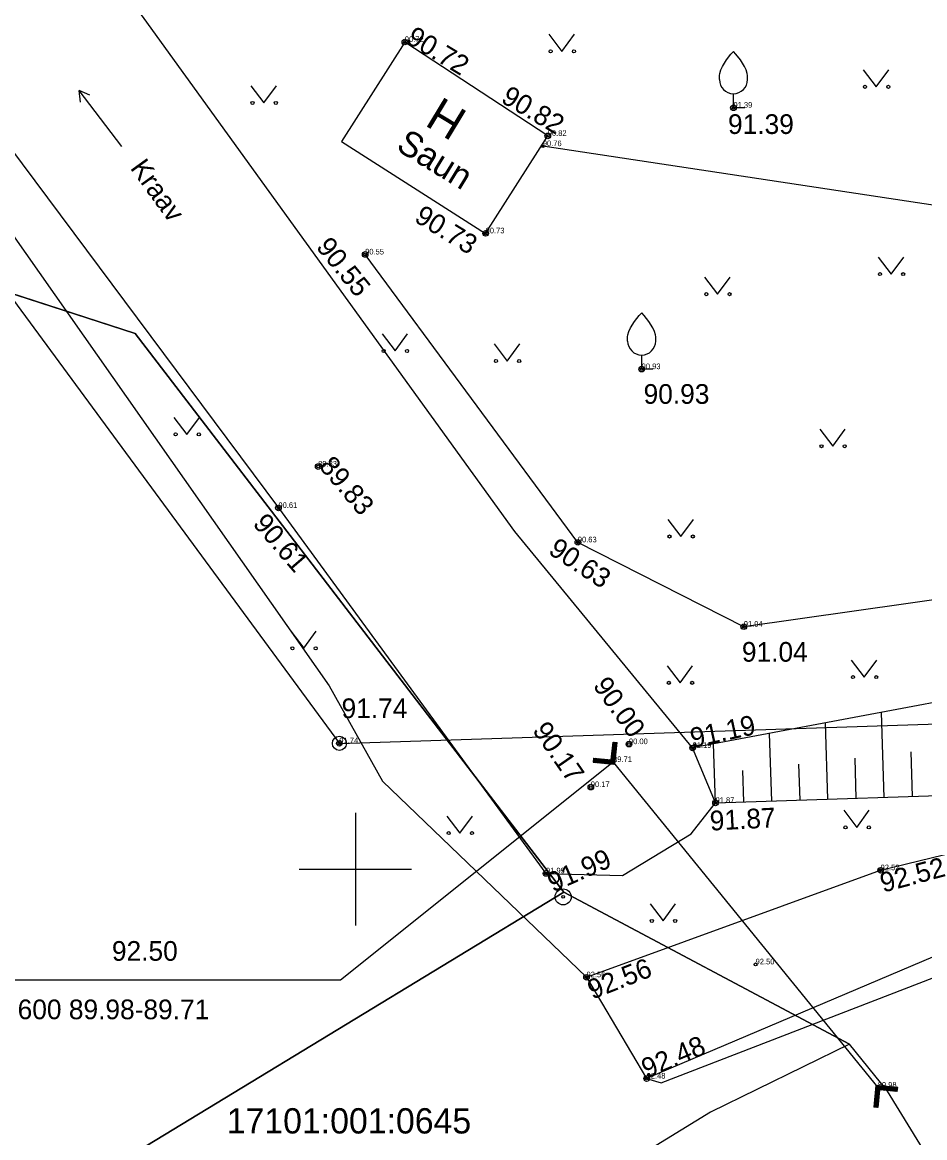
# Model space of a CAD drawing. Extents: x 633174 to 634360, y 6446345 to 6447131.
# Drawn here: x 633488.15 to 633520.26, y 6446940.45 to 6446980.12 of the extents above; entities that cross this region are included whole.
import ezdxf

# ---------------------------------------------------------------- set-up
doc = ezdxf.new("R2010")
doc.units = 0
for name, color, linetype in [('HALJASTUS', 7, 'Continuous'), ('HOONE', 7, 'Continuous'), ('KORGUS-EH2000', 7, 'Continuous'), ('MOOTKORG-EH2000', 7, 'Continuous'), ('MOOTMPUNKT', 7, 'Continuous'), ('MOOTPIIR', 7, 'Continuous'), ('MPKAABEL', 7, 'Continuous'), ('MPOHULIIN', 7, 'Continuous'), ('PIIR', 7, 'Continuous'), ('PIIRIMLEITUD', 7, 'Continuous'), ('POST', 7, 'Continuous'), ('PUU', 7, 'Continuous'), ('RELJEEF', 7, 'Continuous'), ('TEE', 7, 'Continuous'), ('TRUUP', 7, 'Continuous'), ('VEEKOGU', 7, 'Continuous'), ('VORK', 7, 'Continuous')]:
    doc.layers.add(name, color=color, linetype=linetype)

msp = doc.modelspace()

# ---------------------------------------------------------------- linework, layer by layer
at = {"layer": 'HALJASTUS'}
for p, q in [((633506.886, 6446979.692), (633507.35, 6446979.085)), ((633507.35, 6446979.085), (633507.795, 6446979.692)), ((633518.073, 6446978.429), (633518.536, 6446977.822)), ((633518.536, 6446977.822), (633518.982, 6446978.429)), ((633496.278, 6446977.858), (633496.741, 6446977.251)), ((633496.741, 6446977.251), (633497.187, 6446977.858)), ((633518.601, 6446971.77), (633519.065, 6446971.163)), ((633519.065, 6446971.163), (633519.51, 6446971.77)), ((633512.423, 6446971.057), (633512.886, 6446970.45)), ((633512.886, 6446970.45), (633513.332, 6446971.057)), ((633500.947, 6446969.037), (633501.41, 6446968.43)), ((633501.41, 6446968.43), (633501.856, 6446969.037)), ((633504.938, 6446968.679), (633505.401, 6446968.072)), ((633505.401, 6446968.072), (633505.847, 6446968.679)), ((633493.539, 6446966.068), (633494.003, 6446965.462)), ((633494.003, 6446965.462), (633494.448, 6446966.068)), ((633516.522, 6446965.648), (633516.985, 6446965.041)), ((633516.985, 6446965.041), (633517.431, 6446965.648)), ((633511.116, 6446962.438), (633511.58, 6446961.832)), ((633511.58, 6446961.832), (633512.025, 6446962.438)), ((633497.698, 6446958.461), (633498.161, 6446957.854)), ((633498.161, 6446957.854), (633498.607, 6446958.461)), ((633517.642, 6446957.437), (633518.106, 6446956.83)), ((633518.106, 6446956.83), (633518.551, 6446957.437)), ((633511.091, 6446957.233), (633511.554, 6446956.627)), ((633511.554, 6446956.627), (633512, 6446957.233)), ((633503.256, 6446951.888), (633503.72, 6446951.282)), ((633503.72, 6446951.282), (633504.165, 6446951.888)), ((633517.378, 6446952.092), (633517.841, 6446951.486)), ((633517.841, 6446951.486), (633518.287, 6446952.092)), ((633510.487, 6446948.764), (633510.95, 6446948.157)), ((633510.95, 6446948.157), (633511.396, 6446948.764))]:
    msp.add_line(p, q, dxfattribs=at)
msp.add_lwpolyline([(633531.452, 6446961.121), (633513.82, 6446958.623), (633507.916, 6446961.623), (633500.347, 6446971.861)], dxfattribs=at)
for centre in [(633506.948, 6446979.085), (633507.777, 6446979.085), (633518.135, 6446977.822), (633518.964, 6446977.822), (633496.34, 6446977.251), (633497.169, 6446977.251), (633518.664, 6446971.163), (633519.492, 6446971.163), (633512.485, 6446970.45), (633513.314, 6446970.45), (633501.009, 6446968.43), (633501.838, 6446968.43), (633505, 6446968.072), (633505.829, 6446968.072), (633493.602, 6446965.462), (633494.43, 6446965.462), (633516.584, 6446965.041), (633517.413, 6446965.041), (633511.178, 6446961.832), (633512.007, 6446961.832), (633497.76, 6446957.854), (633498.589, 6446957.854), (633511.153, 6446956.627), (633511.982, 6446956.627), (633517.705, 6446956.83), (633518.533, 6446956.83), (633517.44, 6446951.486), (633518.269, 6446951.486), (633503.319, 6446951.282), (633504.148, 6446951.282), (633510.549, 6446948.157), (633511.378, 6446948.157)]:
    msp.add_circle(centre, 0.055, dxfattribs=at)
at = {"layer": 'HOONE'}
msp.add_lwpolyline([(633499.507, 6446975.881), (633504.635, 6446972.612), (633506.845, 6446976.079), (633501.76, 6446979.416), (633499.507, 6446975.881)], dxfattribs=at)
at = {"layer": 'KORGUS-EH2000'}
for centre in [(633501.76, 6446979.416), (633513.453, 6446977.079), (633506.845, 6446976.079), (633504.635, 6446972.612), (633500.347, 6446971.861), (633510.187, 6446967.782), (633498.675, 6446964.317), (633497.262, 6446962.845), (633507.916, 6446961.623), (633513.82, 6446958.623), (633499.43, 6446954.474), (633509.735, 6446954.445), (633511.999, 6446954.31), (633508.377, 6446952.918), (633512.816, 6446952.356), (633506.782, 6446949.848), (633518.689, 6446949.96), (633508.223, 6446946.154), (633510.364, 6446942.552)]:
    msp.add_circle(centre, 0.1, dxfattribs=at)
at = {"layer": 'MOOTMPUNKT'}
for centre in [(633501.76, 6446979.416), (633513.453, 6446977.079), (633506.845, 6446976.079), (633506.669, 6446975.713), (633504.635, 6446972.612), (633500.347, 6446971.861), (633510.187, 6446967.782), (633498.675, 6446964.317), (633497.262, 6446962.845), (633507.916, 6446961.623), (633513.82, 6446958.623), (633499.43, 6446954.474), (633509.735, 6446954.445), (633511.999, 6446954.31), (633509.17, 6446953.808), (633508.377, 6446952.918), (633512.816, 6446952.356), (633506.782, 6446949.848), (633518.689, 6446949.96), (633507.393, 6446949.013), (633514.241, 6446946.613), (633508.223, 6446946.154), (633510.364, 6446942.552), (633518.588, 6446942.23)]:
    msp.add_circle(centre, 0.05, dxfattribs=at)
at = {"layer": 'MOOTPIIR'}
msp.add_lwpolyline([(633484.136, 6446977.772), (633499.069, 6446956.524), (633500.97, 6446953.128), (633508.223, 6446946.154), (633510.364, 6446942.552), (633510.881, 6446942.4), (633521.106, 6446946.353), (633533.598, 6446948.968), (633544.743, 6446949.807), (633551.992, 6446950.293), (633558.528, 6446950.669)], dxfattribs=at)
at = {"layer": 'MPKAABEL'}
msp.add_lwpolyline([(633533.287, 6446971.026), (633532.547, 6446971.798), (633506.669, 6446975.713), (633506.607, 6446975.706)], dxfattribs=at)
at = {"layer": 'MPOHULIIN'}
msp.add_lwpolyline([(633480.798, 6446979.781), (633499.43, 6446954.474), (633540.233, 6446955.805), (633579.848, 6446957.037), (633587.904, 6446956.925)], dxfattribs=at)
at = {"layer": 'PIIR'}
for points in [[(633282.87, 6447131.01), (633360.05, 6447038.35), (633401.88, 6446987.81), (633414.63, 6446993.58), (633454, 6446981.42), (633492.16, 6446969.05), (633507.42, 6446949.18), (633273.59, 6446807.17), (633220.49, 6446953.77), (633174.06, 6447082.92)], [(633273.59, 6446807.17), (633507.42, 6446949.18), (633517.58, 6446943.77), (633512.64, 6446941.36), (633275.15, 6446795.73)]]:
    msp.add_lwpolyline(points, close=True, dxfattribs=at)
msp.add_lwpolyline([(633767.49, 6446417.02), (633764.64, 6446414.34), (633690.76, 6446344.91), (633689.07, 6446346.76), (633594.08, 6446511.11), (633591.46, 6446514.84), (633657.88, 6446604.74), (633669.17, 6446618.03), (633670.38, 6446622.41), (633672.69, 6446673.9), (633672.7, 6446686.33), (633671.56, 6446693.9), (633670.28, 6446697.12), (633620.46, 6446777.27), (633578.65, 6446845.15), (633518.93, 6446942.1), (633517.58, 6446943.77), (633507.42, 6446949.18), (633492.16, 6446969.05), (633454, 6446981.42), (633462.3, 6447010.38), (633577.18, 6447025.88), (633660.33, 6447038.93), (634217.47, 6447106.14)], dxfattribs=at)
at = {"layer": 'PIIRIMLEITUD'}
msp.add_circle((633507.393, 6446949.013), 0.285, dxfattribs=at)
at = {"layer": 'POST'}
msp.add_circle((633499.43, 6446954.474), 0.25, dxfattribs=at)
at = {"layer": 'PUU'}
for p, q in [((633513.453, 6446977.079), (633513.453, 6446977.579)), ((633513.853, 6446977.079), (633513.453, 6446977.079)), ((633510.187, 6446967.782), (633510.187, 6446968.282)), ((633510.587, 6446967.782), (633510.187, 6446967.782))]:
    msp.add_line(p, q, dxfattribs=at)
for points in [[(633512.953, 6446978.079), (633512.953, 6446978.229), (633512.963, 6446978.294), (633512.998, 6446978.424), (633513.058, 6446978.544), (633513.203, 6446978.779), (633513.363, 6446978.984), (633513.453, 6446979.079)], [(633513.953, 6446978.079), (633513.953, 6446978.229), (633513.943, 6446978.294), (633513.908, 6446978.424), (633513.848, 6446978.544), (633513.703, 6446978.779), (633513.543, 6446978.984), (633513.453, 6446979.079)], [(633509.687, 6446968.782), (633509.687, 6446968.932), (633509.697, 6446968.997), (633509.732, 6446969.127), (633509.792, 6446969.247), (633509.937, 6446969.482), (633510.097, 6446969.687), (633510.187, 6446969.782)], [(633510.687, 6446968.782), (633510.687, 6446968.932), (633510.677, 6446968.997), (633510.642, 6446969.127), (633510.582, 6446969.247), (633510.437, 6446969.482), (633510.277, 6446969.687), (633510.187, 6446969.782)]]:
    msp.add_lwpolyline(points, dxfattribs=at)
for centre in [(633513.453, 6446978.079), (633510.187, 6446968.782)]:
    msp.add_arc(centre, 0.5, 180, 0, dxfattribs=at)
at = {"layer": 'RELJEEF'}
for p, q in [((633518.813, 6446952.551), (633518.715, 6446955.571)), ((633516.814, 6446952.486), (633516.726, 6446955.197)), ((633514.815, 6446952.421), (633514.737, 6446954.824)), ((633512.816, 6446952.356), (633512.748, 6446954.451)), ((633517.767, 6446953.951), (633517.813, 6446952.518)), ((633519.761, 6446954.17), (633519.812, 6446952.583)), ((633513.779, 6446953.513), (633513.815, 6446952.388)), ((633515.773, 6446953.732), (633515.814, 6446952.453))]:
    msp.add_line(p, q, dxfattribs=at)
for points in [[(633547.046, 6446958.032), (633546.088, 6446957.402), (633531.893, 6446957.607), (633523.123, 6446956.398), (633511.999, 6446954.31)], [(633512.816, 6446952.356), (633523.644, 6446952.708), (633532.446, 6446955.429), (633545.933, 6446955.622), (633547.046, 6446958.032)]]:
    msp.add_lwpolyline(points, dxfattribs=at)
at = {"layer": 'TEE'}
for points in [[(633508.223, 6446946.154), (633518.689, 6446949.96), (633531.747, 6446953.144), (633545.962, 6446954.164), (633547.052, 6446956.106), (633547.608, 6446958.146), (633548.638, 6446964.7), (633551.217, 6446963.751), (633550.239, 6446958.691), (633550.769, 6446956.788), (633552.054, 6446954.305), (633558.289, 6446954.269)], [(633558.528, 6446950.669), (633554.887, 6446950.734), (633540.57, 6446950.29), (633530.022, 6446948.98), (633521.012, 6446947.069), (633510.364, 6446942.552)]]:
    msp.add_lwpolyline(points, dxfattribs=at)
at = {"layer": 'TRUUP'}
for p, q in [((633509.106, 6446953.886), (633509.17, 6446954.519)), ((633509.141, 6446954.235), (633509.276, 6446954.149)), ((633509.144, 6446954.262), (633509.279, 6446954.177)), ((633509.147, 6446954.29), (633509.281, 6446954.205)), ((633509.15, 6446954.318), (633509.284, 6446954.233)), ((633509.153, 6446954.346), (633509.287, 6446954.26)), ((633509.155, 6446954.374), (633509.29, 6446954.288)), ((633509.158, 6446954.402), (633509.293, 6446954.316)), ((633509.161, 6446954.43), (633509.295, 6446954.344)), ((633509.164, 6446954.457), (633509.298, 6446954.372)), ((633509.167, 6446954.485), (633509.301, 6446954.4)), ((633509.169, 6446954.513), (633509.304, 6446954.428)), ((633509.17, 6446954.519), (633509.312, 6446954.504)), ((633509.17, 6446953.808), (633509.241, 6446954.512)), ((633509.214, 6446954.514), (633509.307, 6446954.455)), ((633509.234, 6446953.73), (633509.312, 6446954.504)), ((633509.27, 6446954.509), (633509.31, 6446954.483)), ((633508.474, 6446953.95), (633508.459, 6446953.808)), ((633508.462, 6446953.837), (633508.517, 6446953.802)), ((633508.465, 6446953.865), (633508.573, 6446953.797)), ((633508.466, 6446953.879), (633509.17, 6446953.808)), ((633508.468, 6446953.893), (633508.628, 6446953.791)), ((633508.471, 6446953.921), (633508.683, 6446953.785)), ((633508.473, 6446953.949), (633508.738, 6446953.78)), ((633508.474, 6446953.95), (633509.106, 6446953.886)), ((633508.527, 6446953.944), (633508.794, 6446953.774)), ((633508.582, 6446953.939), (633508.849, 6446953.769)), ((633508.637, 6446953.933), (633508.904, 6446953.763)), ((633508.693, 6446953.928), (633508.96, 6446953.758)), ((633508.748, 6446953.922), (633509.015, 6446953.752)), ((633508.803, 6446953.916), (633509.07, 6446953.747)), ((633508.859, 6446953.911), (633509.125, 6446953.741)), ((633508.914, 6446953.905), (633509.181, 6446953.735)), ((633508.969, 6446953.9), (633509.234, 6446953.731)), ((633509.024, 6446953.894), (633509.237, 6446953.759)), ((633509.08, 6446953.889), (633509.239, 6446953.787)), ((633509.108, 6446953.9), (633509.242, 6446953.815)), ((633509.111, 6446953.928), (633509.245, 6446953.843)), ((633509.113, 6446953.956), (633509.248, 6446953.87)), ((633509.116, 6446953.984), (633509.251, 6446953.898)), ((633509.119, 6446954.012), (633509.253, 6446953.926)), ((633509.122, 6446954.04), (633509.256, 6446953.954)), ((633509.125, 6446954.067), (633509.259, 6446953.982)), ((633509.127, 6446954.095), (633509.262, 6446954.01)), ((633509.13, 6446954.123), (633509.265, 6446954.038)), ((633509.133, 6446954.151), (633509.267, 6446954.065)), ((633509.136, 6446954.179), (633509.27, 6446954.093)), ((633509.139, 6446954.207), (633509.273, 6446954.121)), ((633509.17, 6446953.808), (633499.466, 6446946.057)), ((633508.459, 6446953.808), (633509.234, 6446953.73)), ((633499.466, 6446946.057), (633485.325, 6446946.057)), ((633518.524, 6446942.308), (633518.445, 6446941.534)), ((633518.622, 6446941.859), (633518.487, 6446941.945)), ((633518.624, 6446941.887), (633518.49, 6446941.973)), ((633518.627, 6446941.915), (633518.493, 6446942.001)), ((633518.63, 6446941.943), (633518.496, 6446942.028)), ((633518.633, 6446941.97), (633518.499, 6446942.056)), ((633518.636, 6446941.998), (633518.502, 6446942.084)), ((633518.639, 6446942.026), (633518.504, 6446942.112)), ((633518.642, 6446942.054), (633518.507, 6446942.14)), ((633518.644, 6446942.082), (633518.51, 6446942.168)), ((633518.647, 6446942.11), (633518.513, 6446942.196)), ((633518.588, 6446942.23), (633518.516, 6446941.527)), ((633518.65, 6446942.138), (633518.516, 6446942.223)), ((633518.678, 6446942.149), (633518.519, 6446942.251)), ((633518.734, 6446942.144), (633518.521, 6446942.279)), ((633519.299, 6446942.229), (633518.524, 6446942.308)), ((633518.789, 6446942.138), (633518.524, 6446942.307)), ((633518.844, 6446942.132), (633518.577, 6446942.303)), ((633518.652, 6446942.152), (633518.587, 6446941.519)), ((633519.291, 6446942.158), (633518.588, 6446942.23)), ((633518.899, 6446942.127), (633518.633, 6446942.297)), ((633519.284, 6446942.087), (633518.652, 6446942.152)), ((633518.955, 6446942.121), (633518.688, 6446942.291)), ((633519.01, 6446942.115), (633518.743, 6446942.286)), ((633519.065, 6446942.11), (633518.799, 6446942.28)), ((633519.12, 6446942.104), (633518.854, 6446942.274)), ((633519.176, 6446942.098), (633518.909, 6446942.269)), ((633519.231, 6446942.093), (633518.964, 6446942.263)), ((633519.284, 6446942.088), (633519.02, 6446942.257)), ((633519.287, 6446942.116), (633519.075, 6446942.252)), ((633519.29, 6446942.144), (633519.13, 6446942.246)), ((633519.293, 6446942.172), (633519.185, 6446942.24)), ((633519.296, 6446942.2), (633519.241, 6446942.235)), ((633519.284, 6446942.087), (633519.299, 6446942.229)), ((633518.587, 6446941.519), (633518.445, 6446941.534)), ((633518.487, 6446941.53), (633518.447, 6446941.555)), ((633518.543, 6446941.524), (633518.45, 6446941.583)), ((633518.587, 6446941.525), (633518.453, 6446941.611)), ((633518.59, 6446941.553), (633518.456, 6446941.639)), ((633518.593, 6446941.581), (633518.459, 6446941.666)), ((633518.596, 6446941.608), (633518.462, 6446941.694)), ((633518.599, 6446941.636), (633518.464, 6446941.722)), ((633518.602, 6446941.664), (633518.467, 6446941.75)), ((633518.605, 6446941.692), (633518.47, 6446941.778)), ((633518.607, 6446941.72), (633518.473, 6446941.806)), ((633518.61, 6446941.748), (633518.476, 6446941.834)), ((633518.613, 6446941.775), (633518.479, 6446941.861)), ((633518.616, 6446941.803), (633518.482, 6446941.889)), ((633518.619, 6446941.831), (633518.484, 6446941.917))]:
    msp.add_line(p, q, dxfattribs=at)
msp.add_lwpolyline([(633509.17, 6446953.808), (633518.588, 6446942.23)], dxfattribs=at)
at = {"layer": 'VEEKOGU'}
for p in [(633491.684, 6446975.697), (633490.223, 6446977.276), (633490.552, 6446977.527)]:
    msp.add_line(p, (633490.17, 6446977.687), dxfattribs=at)
for points in [[(633512.816, 6446952.356), (633511.999, 6446954.31), (633505.671, 6446962.007), (633489.522, 6446984.365)], [(633484.945, 6446979.363), (633497.262, 6446962.845), (633506.782, 6446949.848), (633509.499, 6446949.776), (633511.943, 6446951.251), (633512.816, 6446952.356)]]:
    msp.add_lwpolyline(points, dxfattribs=at)
at = {"layer": 'VORK'}
for p, q in [((633500, 6446952), (633500, 6446948)), ((633498, 6446950), (633502, 6446950))]:
    msp.add_line(p, q, dxfattribs=at)

# ---------------------------------------------------------------- texts
at = {"layer": 'HOONE'}
for s, height, rotation, p in [('H', 1.2, 148.7973, (633504.044, 6446976.9)), ('Saun', 0.9, 328.5266, (633501.407, 6446975.6))]:
    msp.add_text(s, height=height, rotation=rotation, dxfattribs=at).set_placement(p)
at = {"layer": 'KORGUS-EH2000'}
for s, rotation, p in [('90.72', 328.7831, (633501.76, 6446979.416)), ('90.82', 329.446, (633505.141, 6446977.296)), ('90.73', 328.4741, (633502.055, 6446973.058)), ('90.55', 308.8892, (633498.576, 6446972.117)), ('89.83', 310.0945, (633498.675, 6446964.317)), ('90.61', 310.8865, (633496.32, 6446962.268)), ('90.63', 326.5894, (633506.827, 6446961.243)), ('90.00', 305.348, (633508.431, 6446956.523)), ('91.19', 12.3528, (633511.999, 6446954.31)), ('90.17', 304.797, (633506.278, 6446954.934)), ('91.87', 2.9915, (633512.628, 6446951.369)), ('91.99', 23.6988, (633507.028, 6446949.166)), ('92.52', 14.8588, (633518.778, 6446949.161)), ('92.56', 21.371, (633508.432, 6446945.355)), ('92.48', 22.7228, (633510.364, 6446942.552))]:
    msp.add_text(s, height=0.7, rotation=rotation, dxfattribs=at).set_placement(p)
for s, p in [('91.39', (633513.259, 6446976.147)), ('90.93', (633510.255, 6446966.55)), ('91.04', (633513.753, 6446957.378)), ('91.74', (633499.508, 6446955.372))]:
    msp.add_text(s, height=0.7, dxfattribs=at).set_placement(p)
at = {"layer": 'MOOTKORG-EH2000'}
for s, p in [('90.72', (633501.76, 6446979.416)), ('91.39', (633513.453, 6446977.079)), ('90.82', (633506.845, 6446976.079)), ('90.76', (633506.669, 6446975.713)), ('90.73', (633504.635, 6446972.612)), ('90.55', (633500.347, 6446971.861)), ('90.93', (633510.187, 6446967.782)), ('89.83', (633498.675, 6446964.317)), ('90.61', (633497.262, 6446962.845)), ('90.63', (633507.916, 6446961.623)), ('91.04', (633513.82, 6446958.623)), ('91.74', (633499.43, 6446954.474)), ('90.00', (633509.735, 6446954.445)), ('91.19', (633511.999, 6446954.31)), ('89.71', (633509.17, 6446953.808)), ('90.17', (633508.377, 6446952.918)), ('91.87', (633512.816, 6446952.356)), ('91.99', (633506.782, 6446949.848)), ('92.52', (633518.689, 6446949.96)), ('92.50', (633514.241, 6446946.613)), ('92.56', (633508.223, 6446946.154)), ('92.48', (633510.364, 6446942.552)), ('89.98', (633518.588, 6446942.23))]:
    msp.add_text(s, height=0.2, dxfattribs=at).set_placement(p)
at = {"layer": 'PIIR'}
msp.add_text('17101:001:0645', height=0.9, dxfattribs=at).set_placement((633495.42, 6446940.598))
at = {"layer": 'TRUUP'}
for s, p in [('92.50', (633491.336, 6446946.741)), ('Bet 600 89.98-89.71', (633486.317, 6446944.662))]:
    msp.add_text(s, height=0.7, dxfattribs=at).set_placement(p)
at = {"layer": 'VEEKOGU'}
msp.add_text('Kraav', height=0.7, rotation=305.8445, dxfattribs=at).set_placement((633491.965, 6446974.934))

doc.saveas('drawing.dxf')
